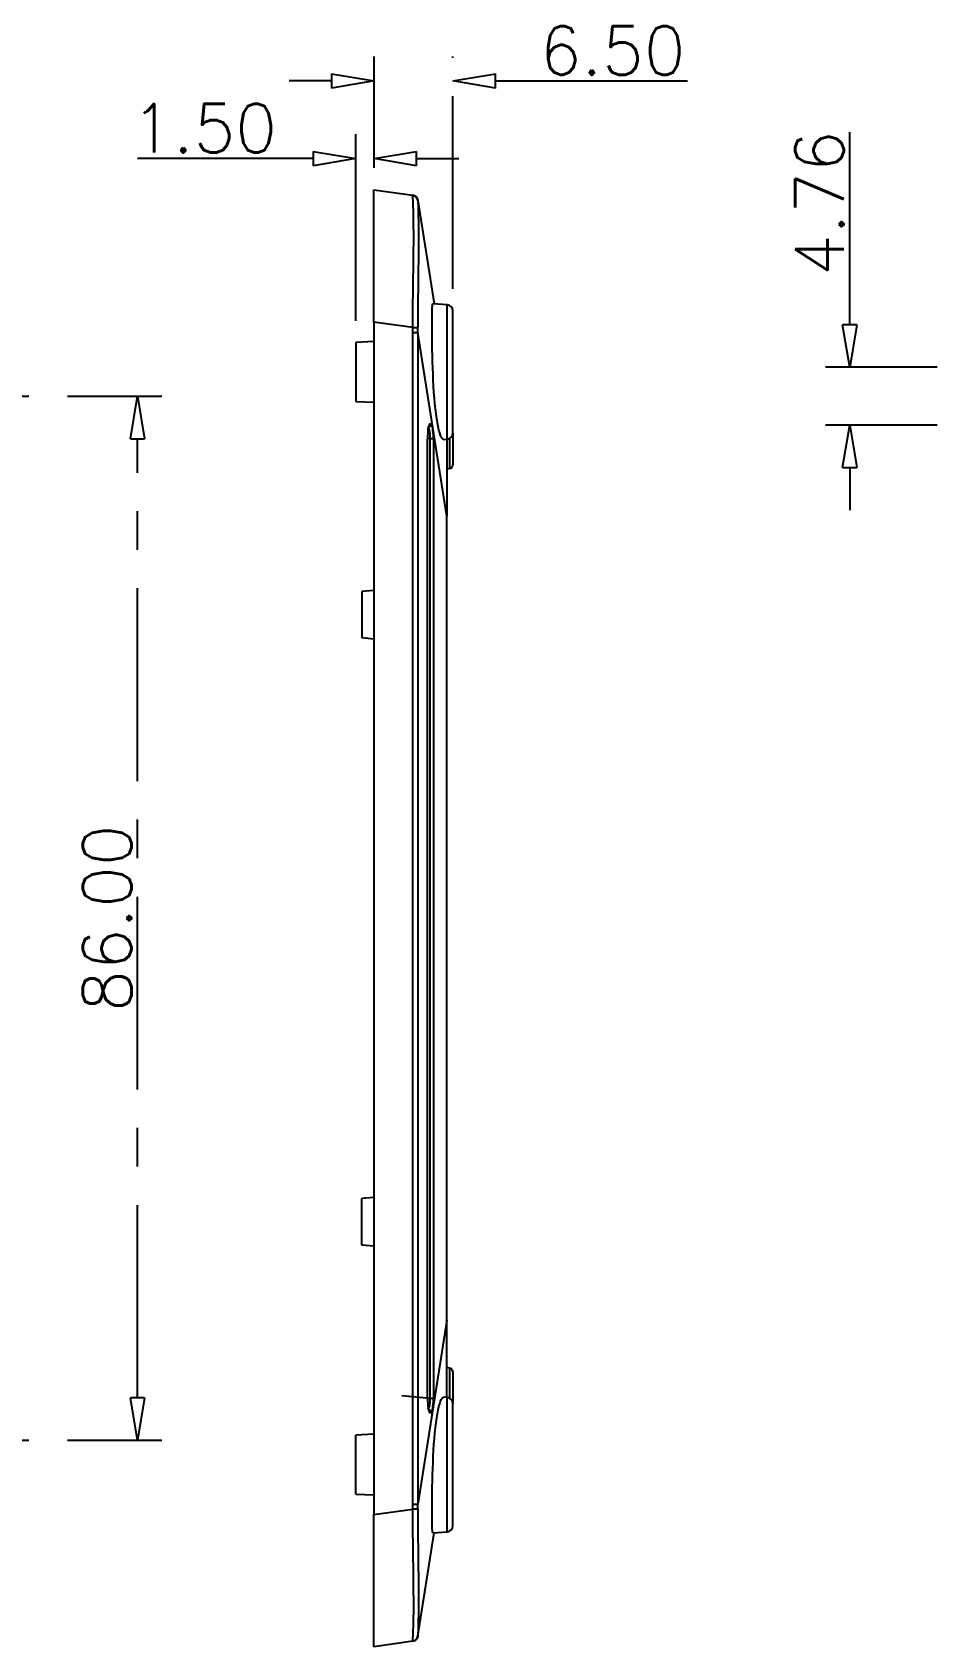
# Model space of a CAD drawing. Header units: millimetres. Extents: x 5293 to 5736, y -198 to 141.
# Drawn here: x 5514.5 to 5589, y -105.3 to 27.7 of the extents above; entities that cross this region are included whole.
import ezdxf

# ---------------------------------------------------------------- set-up
doc = ezdxf.new("R2010")
doc.units = ezdxf.units.MM
doc.header["$LTSCALE"] = 0.5
doc.linetypes.add('CENTER', pattern=[50.8, 31.75, -6.35, 6.35, -6.35])
doc.layers.add('112', color=7, linetype='Continuous', true_color=0xffffff)
doc.layers.add('core', color=7, linetype='Continuous', lineweight=20)
doc.styles.get("Standard").update_dxf_attribs({"font": 'txt', "bigfont": 'gbcbig.shx'})
doc.dimstyles.new('VT-4.00', dxfattribs={"dimtxt": 4, "dimasz": 3.5, "dimexe": 2, "dimexo": 1.8, "dimgap": 0.5, "dimtad": 1, "dimzin": 0, "dimdsep": 46, "dimtxsty": 'Standard', "dimblk": 'CLOSEDBLANK', "dimcen": 0.3, "dimclrd": 1, "dimclre": 1, "dimclrt": 7, "dimadec": 1, "dimazin": 0, "dimtfac": 1, "dimtofl": 0, "dimtmove": 0, "dimatfit": 3, "dimldrblk": 'CLOSEDBLANK', "dimfxl": 0, "dimtolj": 1, "dimtzin": 0, "dimarcsym": 0})

# ---------------------------------------------------------------- blocks, each defined once
blk = doc.blocks.new('_ClosedBlank')
at = {"color": 0, "linetype": 'ByBlock', "lineweight": -2}
for p, q in [((-1, 0.167), (0, 0)), ((-1, 0.167), (-1, -0.167)), ((0, 0), (-1, -0.167))]:
    blk.add_line(p, q, dxfattribs=at)
blk = doc.blocks.new('*D6')
at = {"layer": 'core', "color": 1, "linetype": 'CENTER', "lineweight": -2}
for p, q in [((5581.83, 3.61), (5581.83, 20.11)), ((5639.82, 0.11), (5579.83, 0.11)), ((5639.82, -4.65), (5579.83, -4.65)), ((5581.83, -8.15), (5581.83, -11.65))]:
    blk.add_line(p, q, dxfattribs=at)
at = {"layer": 'Defpoints', "color": 0, "linetype": 'CENTER'}
for p in [(5581.83, 0.11), (5641.62, 0.11), (5641.62, -4.65)]:
    blk.add_point(p, dxfattribs=at)
at = {"layer": 'core', "color": 1, "linetype": 'CENTER', "lineweight": -2, "xscale": 3.5, "yscale": 3.5, "zscale": 3.5}
for p, rotation in [((5581.83, 0.11), 270), ((5581.83, -4.65), 90)]:
    blk.add_blockref('_ClosedBlank', p, dxfattribs=dict(at, rotation=rotation))
at = {"layer": 'core', "color": 7, "linetype": 'CENTER', "insert": (5579.33, 13.61), "char_height": 4, "attachment_point": 5, "rotation": 90}
blk.add_mtext('\\A1;4.76', dxfattribs=at)
blk = doc.blocks.new('*D8')
at = {"layer": 'core', "color": 1, "linetype": 'CENTER', "lineweight": -2}
for p, q in [((5541.13, 3.95), (5541.13, 19.3)), ((5542.63, 16.53), (5542.63, 19.3)), ((5537.63, 17.3), (5523.13, 17.3)), ((5546.13, 17.3), (5549.63, 17.3))]:
    blk.add_line(p, q, dxfattribs=at)
at = {"layer": 'Defpoints', "color": 0, "linetype": 'CENTER'}
for p in [(5541.13, 17.3), (5542.63, 14.73), (5541.13, 2.15)]:
    blk.add_point(p, dxfattribs=at)
at = {"layer": 'core', "color": 1, "linetype": 'CENTER', "lineweight": -2, "xscale": 3.5, "yscale": 3.5, "zscale": 3.5}
blk.add_blockref('_ClosedBlank', (5541.13, 17.3), dxfattribs=at)
at = {"layer": 'core', "color": 1, "linetype": 'CENTER', "lineweight": -2, "xscale": 3.5, "yscale": 3.5, "zscale": 3.5, "rotation": 180}
blk.add_blockref('_ClosedBlank', (5542.63, 17.3), dxfattribs=at)
at = {"layer": 'core', "color": 7, "linetype": 'CENTER', "insert": (5528.63, 19.8), "char_height": 4, "attachment_point": 5}
blk.add_mtext('\\A1;1.50', dxfattribs=at)
blk = doc.blocks.new('*D9')
at = {"layer": 'core', "color": 1, "linetype": 'CENTER', "lineweight": -2}
for p, q in [((5542.63, 16.53), (5542.63, 25.7)), ((5549.13, 6.56), (5549.13, 25.7)), ((5539.13, 23.7), (5535.63, 23.7)), ((5552.63, 23.7), (5568.46, 23.7))]:
    blk.add_line(p, q, dxfattribs=at)
at = {"layer": 'Defpoints', "color": 0, "linetype": 'CENTER'}
for p in [(5549.13, 23.7), (5542.63, 14.73), (5549.13, 4.76)]:
    blk.add_point(p, dxfattribs=at)
at = {"layer": 'core', "color": 1, "linetype": 'CENTER', "lineweight": -2, "xscale": 3.5, "yscale": 3.5, "zscale": 3.5}
blk.add_blockref('_ClosedBlank', (5542.63, 23.7), dxfattribs=at)
at = {"layer": 'core', "color": 1, "linetype": 'CENTER', "lineweight": -2, "xscale": 3.5, "yscale": 3.5, "zscale": 3.5, "rotation": 180}
blk.add_blockref('_ClosedBlank', (5549.13, 23.7), dxfattribs=at)
at = {"layer": 'core', "color": 7, "linetype": 'CENTER', "insert": (5562.29, 26.2), "char_height": 4, "attachment_point": 5}
blk.add_mtext('\\A1;6.50', dxfattribs=at)
blk = doc.blocks.new('*D11')
at = {"layer": 'core', "color": 1, "linetype": 'CENTER', "lineweight": -2}
for p, q in [((5466.57, -2.27), (5525.14, -2.27)), ((5523.14, -84.77), (5523.14, -5.77)), ((5466.57, -88.27), (5525.14, -88.27))]:
    blk.add_line(p, q, dxfattribs=at)
at = {"layer": 'Defpoints', "color": 0, "linetype": 'CENTER'}
for p in [(5464.77, -2.27), (5523.14, -2.27), (5464.77, -88.27)]:
    blk.add_point(p, dxfattribs=at)
at = {"layer": 'core', "color": 1, "linetype": 'CENTER', "lineweight": -2, "xscale": 3.5, "yscale": 3.5, "zscale": 3.5}
for p, rotation in [((5523.14, -2.27), 90), ((5523.14, -88.27), 270)]:
    blk.add_blockref('_ClosedBlank', p, dxfattribs=dict(at, rotation=rotation))
at = {"layer": 'core', "color": 7, "linetype": 'CENTER', "insert": (5520.64, -45.27), "char_height": 4, "attachment_point": 5, "rotation": 90}
blk.add_mtext('\\A1;86.00', dxfattribs=at)

msp = doc.modelspace()

# ---------------------------------------------------------------- linework, layer by layer
at = {"layer": '112', "color": 7}
for p, q in [((5542.627, 3.835), (5542.627, 14.727)), ((5542.627, 14.727), (5545.821, 14.279)), ((5546.246, 13.861), (5547.586, 5.335)), ((5548.662, 5.26), (5547.495, 5.342)), ((5548.662, -5.805), (5548.662, 5.26)), ((5549.127, -0.273), (5549.127, 4.761)), ((5542.627, 3.092), (5542.626, 3.092)), ((5542.627, 3.835), (5542.627, -94.38)), ((5545.821, 3.386), (5542.627, 3.835)), ((5545.821, -93.531), (5545.821, 2.986)), ((5545.821, 2.986), (5546.246, 2.986)), ((5548.627, -12.157), (5546.246, 2.986)), ((5546.246, 2.986), (5546.246, -93.531)), ((5542.627, 2.227), (5541.127, 2.149)), ((5541.127, 2.149), (5541.127, -0.273)), ((5541.127, -0.273), (5541.127, -2.694)), ((5549.127, -5.306), (5549.127, -0.273)), ((5541.127, -2.694), (5542.627, -2.773)), ((5542.625, -3.609), (5542.627, -3.609)), ((5547.239, -4.538), (5547.325, -4.53)), ((5549.127, -5.306), (5549.127, -7.933)), ((5547.253, -5.758), (5547.046, -5.776)), ((5547.046, -84.745), (5547.046, -5.8)), ((5547.05, -5.8), (5547.046, -5.8)), ((5547.05, -84.745), (5547.05, -5.8)), ((5547.253, -5.758), (5547.523, -5.758)), ((5547.253, -84.787), (5547.253, -5.758)), ((5547.523, -5.758), (5547.523, -84.787)), ((5548.365, -5.826), (5548.662, -5.805)), ((5548.627, -5.808), (5548.627, -12.157)), ((5548.879, -8.228), (5548.879, -5.738)), ((5548.879, -8.228), (5548.627, -8.273)), ((5548.627, -78.388), (5548.627, -12.157)), ((5542.627, -18.273), (5541.627, -18.36)), ((5541.627, -18.36), (5541.627, -22.185)), ((5542.627, -22.273), (5541.627, -22.185)), ((5542.627, -68.273), (5541.627, -68.36)), ((5541.627, -72.185), (5541.627, -68.36)), ((5542.627, -72.273), (5541.627, -72.185)), ((5548.627, -78.388), (5546.246, -93.531)), ((5548.627, -84.738), (5548.627, -78.388)), ((5548.879, -82.317), (5548.627, -82.273)), ((5548.879, -84.807), (5548.879, -82.317)), ((5549.127, -82.612), (5549.127, -85.239)), ((5544.921, -84.583), (5547.253, -84.787)), ((5547.05, -84.745), (5547.046, -84.745)), ((5547.253, -84.787), (5547.523, -84.787)), ((5548.662, -84.74), (5548.365, -84.719)), ((5548.662, -95.805), (5548.662, -84.74)), ((5547.325, -86.015), (5547.239, -86.007)), ((5549.127, -90.273), (5549.127, -85.239)), ((5542.627, -86.936), (5542.625, -86.936)), ((5542.627, -87.773), (5541.127, -87.851)), ((5541.127, -90.273), (5541.127, -87.851)), ((5541.127, -92.694), (5541.127, -90.273)), ((5549.127, -95.306), (5549.127, -90.273)), ((5541.127, -92.694), (5542.627, -92.773)), ((5542.626, -93.637), (5542.627, -93.638)), ((5542.627, -94.38), (5545.821, -93.931)), ((5542.627, -105.273), (5542.627, -94.38)), ((5545.821, -93.531), (5546.246, -93.531)), ((5546.246, -104.406), (5547.586, -95.88)), ((5547.494, -95.887), (5548.662, -95.805)), ((5545.821, -104.824), (5542.627, -105.273))]:
    msp.add_line(p, q, dxfattribs=at)
at = {"layer": '112', "color": 7, "extrusion": (0, 0, -1)}
for centre, start, end in [((-5545.752, 13.783), 98, 171.06269), ((-5545.752, -104.328), 188.93731, 262)]:
    msp.add_arc(centre, 0.5, start, end, dxfattribs=at)
at = {"layer": '112', "color": 7}
for centre, radius, start, end in [((5548.627, 4.761), 0.5, 0, 86), ((5548.627, -5.306), 0.5, 274, 0), ((5548.827, -7.933), 0.3, 280, 0), ((5548.827, -82.612), 0.3, 0, 80), ((5548.627, -85.239), 0.5, 0, 86), ((5548.627, -95.306), 0.5, 274, 0)]:
    msp.add_arc(centre, radius, start, end, dxfattribs=at)
for centre, major_axis, ratio, start_param, end_param in [((5545.751, 13.783), (0.07, 0.495), 0.9999954, 5.005128, 6.2831866), ((5473.792, 23.897), (-72.454, 10.036), 0.0045988, 3.1388976, 3.1429832), ((5545.751, 3.386), (-0.5, -0.002), 0.0004225, 1.710422, 2.9884807), ((5473.89, 23.891), (-28.16, 98.071), 0.6749184, 4.3101488, 4.3142352), ((5473.786, 23.901), (-28.367, 98.409), 0.6775381, 4.3093868, 4.3134722), ((5547.241, -5.793), (-0.001, -1.255), 0.1551275, 3.1553122, 4.7185123), ((5547.028, -4.53), (0.026, -0.299), 0.9877677, 0, 1.484592), ((5547.027, -5.785), (-0.034, -0.956), 0.2354319, 1.6075018, 3.1707019), ((5546.943, -4.538), (0.026, -0.299), 0.9877677, 0.7584645, 1.484592), ((5547.323, -5.785), (-0.004, -1.255), 0.1593856, 1.5929021, 3.1561022), ((5547.241, -84.752), (-0.001, 1.255), 0.1551275, 1.564673, 3.1278731), ((5547.027, -84.76), (-0.034, 0.956), 0.2354319, 3.1124834, 4.6756836), ((5547.323, -84.76), (-0.004, 1.255), 0.1593856, 3.1270831, 4.6902832), ((5547.028, -86.015), (-0.026, -0.299), 0.9877677, 1.6570006, 3.1415927), ((5546.943, -86.007), (-0.026, -0.299), 0.9877677, 1.6570006, 2.6632748), ((5473.87, -114.441), (-28.176, -98.083), 0.6749825, 1.9690811, 1.973167), ((5545.751, -93.931), (0.5, -0.002), 0.0004225, 0.1531119, 1.4311706), ((5473.79, -114.444), (-28.363, -98.407), 0.6775241, 1.969684, 1.9737695), ((5545.751, -104.329), (-0.07, 0.495), 0.9999954, 3.1415914, 4.41965), ((5473.787, -114.442), (-72.459, -10.037), 0.0045987, 3.1402022, 3.1442876)]:
    msp.add_ellipse(centre, major_axis=major_axis, ratio=ratio, start_param=start_param, end_param=end_param, dxfattribs=at)
for points, knots in [([(5545.821, 3.386), (5545.83, 6.262), (5545.902, 9.085), (5545.901, 13.096), (5545.83, 14.277), (5545.821, 14.279)], [0, 0, 0, 0, 0.5, 0.5, 1, 1, 1, 1]), ([(5546.245, 13.86), (5546.238, 13.851), (5546.301, 12.709), (5546.301, 8.856), (5546.238, 6.15), (5546.245, 3.387)], [0, 0, 0, 0, 0.5, 0.5, 1, 1, 1, 1]), ([(5548.365, -5.824), (5548.326, -5.828), (5548.285, -5.802), (5548.068, -5.519), (5547.882, -4.8), (5547.605, -2.666), (5547.519, -1.297), (5547.426, 1.421), (5547.414, 2.745), (5547.414, 4.661), (5547.426, 5.257), (5547.476, 5.34), (5547.48, 5.343), (5547.485, 5.342)], [0, 0, 0, 0, 0.0565601, 0.0565601, 0.2876536, 0.2876536, 0.5187471, 0.5187471, 0.7498406, 0.7498406, 0.9809341, 0.9809341, 1, 1, 1, 1]), ([(5547.094, -5.042), (5547.101, -4.979), (5547.117, -4.858), (5547.144, -4.756), (5547.154, -4.733), (5547.156, -4.729), (5547.159, -4.725)], [0, 0, 0, 0, 0.3342683, 0.749492, 0.9975244, 1, 1, 1, 1]), ([(5547.485, -95.887), (5547.48, -95.888), (5547.476, -95.885), (5547.426, -95.8), (5547.414, -95.203), (5547.414, -93.286), (5547.426, -91.962), (5547.519, -89.245), (5547.605, -87.876), (5547.882, -85.744), (5548.068, -85.025), (5548.285, -84.743), (5548.326, -84.717), (5548.365, -84.721)], [0, 0, 0, 0, 0.0194356, 0.0194356, 0.2504625, 0.2504625, 0.4814893, 0.4814893, 0.7125162, 0.7125162, 0.943543, 0.943543, 1, 1, 1, 1]), ([(5545.821, -104.824), (5545.83, -104.822), (5545.902, -103.639), (5545.901, -99.628), (5545.83, -96.807), (5545.821, -93.931)], [0, 0, 0, 0, 0.5, 0.5, 1, 1, 1, 1]), ([(5546.245, -93.932), (5546.238, -96.695), (5546.301, -99.399), (5546.301, -103.253), (5546.238, -104.396), (5546.245, -104.405)], [0, 0, 0, 0, 0.5, 0.5, 1, 1, 1, 1])]:
    msp.add_open_spline(points, degree=3, knots=knots, dxfattribs=at)
msp.add_open_spline([(5547.156, -85.817), (5547.151, -85.803), (5547.147, -85.791)], degree=2, dxfattribs=at)

# ---------------------------------------------------------------- dimensions: what is measured, and where the dimension line sits
at = {"layer": 'core', "linetype": 'CENTER'}
for base, p2, picture, middle in [((5549.127, 23.696), (5549.127, 4.761), '*D9', (5562.294, 26.196)), ((5541.127, 17.296), (5541.127, 2.149), '*D8', (5528.627, 19.796))]:
    dim = msp.add_linear_dim(base=base, p1=(5542.627, 14.727), p2=p2, dimstyle='VT-4.00', dxfattribs=at)
    dim.commit()
    dim.dimension.update_dxf_attribs({"geometry": picture, "text_midpoint": middle})
for base, p1, p2, picture, middle in [((5581.828, 0.1053), (5641.6152, -4.6503), (5641.6152, 0.1053), '*D6', (5579.328, 13.6053)), ((5523.141, -2.273), (5464.766, -88.273), (5464.766, -2.273), '*D11', (5520.641, -45.273))]:
    dim = msp.add_linear_dim(base=base, p1=p1, p2=p2, angle=90, dimstyle='VT-4.00', dxfattribs=at)
    dim.commit()
    dim.dimension.update_dxf_attribs({"geometry": picture, "text_midpoint": middle})

doc.saveas('drawing.dxf')
